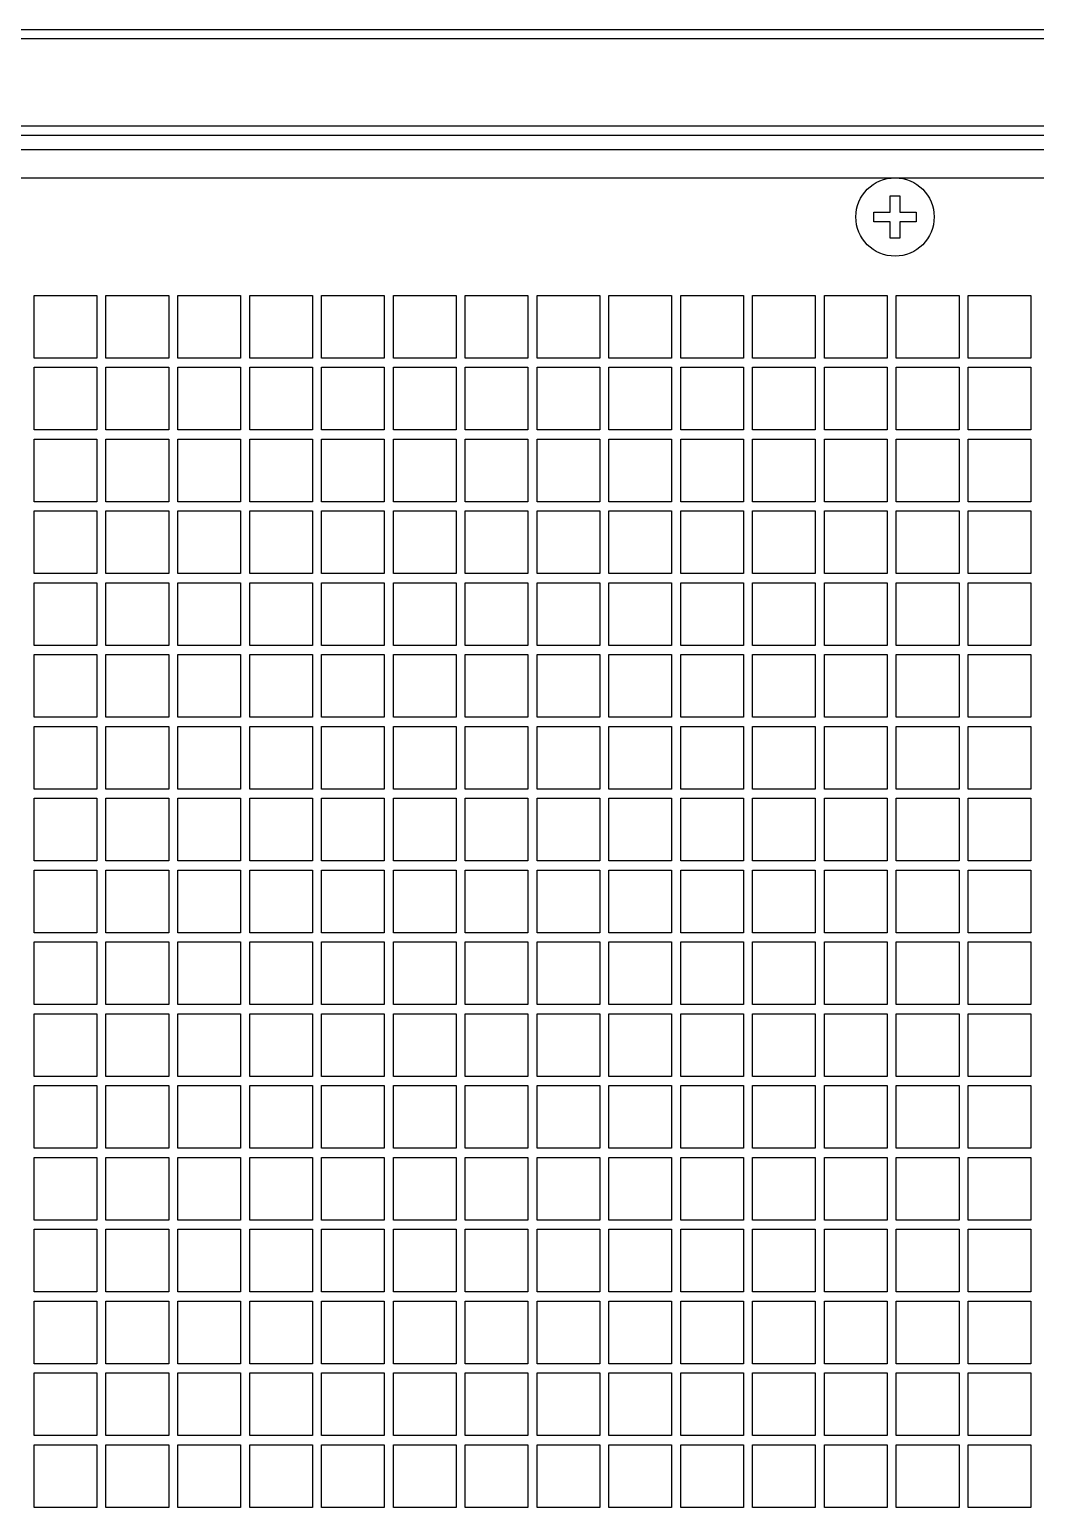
# Model space of a CAD drawing. Header units: millimetres. Extents: x 0 to 191, y 0 to 126.
# Drawn here: x 160.93 to 176.33, y 67.79 to 90.42 of the extents above; entities that cross this region are included whole.
import ezdxf

# ---------------------------------------------------------------- set-up
doc = ezdxf.new("R2010")
doc.units = ezdxf.units.MM
for name, color, linetype in [('2401-00460-M6-12PSTTHC_0', 7, 'Continuous'), ('4212-12590_0', 7, 'Continuous'), ('4212-12608_0', 7, 'Continuous'), ('4212-12662_0', 7, 'Continuous')]:
    doc.layers.add(name, color=color, linetype=linetype)

msp = doc.modelspace()

# ---------------------------------------------------------------- linework, layer by layer
at = {"layer": '2401-00460-M6-12PSTTHC_0', "color": 7, "linetype": 'Continuous'}
for p, q in [((174.105, 87.875), (174.255, 87.875)), ((174.105, 87.625), (174.105, 87.875)), ((174.255, 87.875), (174.255, 87.625)), ((173.855, 87.625), (174.105, 87.625)), ((173.855, 87.475), (173.855, 87.625)), ((174.255, 87.625), (174.505, 87.625)), ((174.505, 87.625), (174.505, 87.475)), ((174.105, 87.475), (173.855, 87.475)), ((174.105, 87.225), (174.105, 87.475)), ((174.505, 87.475), (174.255, 87.475)), ((174.255, 87.475), (174.255, 87.225)), ((174.255, 87.225), (174.105, 87.225))]:
    msp.add_line(p, q, dxfattribs=at)
msp.add_circle((174.18, 87.55), 0.6, dxfattribs=at)
at = {"layer": '4212-12590_0', "color": 7, "linetype": 'Continuous'}
msp.add_line((187.93, 88.58), (122.93, 88.58), dxfattribs=at)
at = {"layer": '4212-12608_0', "color": 7, "linetype": 'Continuous'}
for p, q in [((121.58, 88.15), (189.28, 88.15)), ((161, 86.35), (161.96, 86.35)), ((161, 85.39), (161, 86.35)), ((161.96, 86.35), (161.96, 85.39)), ((162.1, 86.35), (163.06, 86.35)), ((162.1, 85.39), (162.1, 86.35)), ((163.06, 86.35), (163.06, 85.39)), ((163.2, 86.35), (164.16, 86.35)), ((163.2, 85.39), (163.2, 86.35)), ((164.16, 86.35), (164.16, 85.39)), ((164.3, 86.35), (165.26, 86.35)), ((164.3, 85.39), (164.3, 86.35)), ((165.26, 86.35), (165.26, 85.39)), ((165.4, 86.35), (166.36, 86.35)), ((165.4, 85.39), (165.4, 86.35)), ((166.36, 86.35), (166.36, 85.39)), ((166.5, 86.35), (167.46, 86.35)), ((166.5, 85.39), (166.5, 86.35)), ((167.46, 86.35), (167.46, 85.39)), ((167.6, 86.35), (168.56, 86.35)), ((167.6, 85.39), (167.6, 86.35)), ((168.56, 86.35), (168.56, 85.39)), ((168.7, 86.35), (169.66, 86.35)), ((168.7, 85.39), (168.7, 86.35)), ((169.66, 86.35), (169.66, 85.39)), ((169.8, 86.35), (170.76, 86.35)), ((169.8, 85.39), (169.8, 86.35)), ((170.76, 86.35), (170.76, 85.39)), ((170.9, 86.35), (171.86, 86.35)), ((170.9, 85.39), (170.9, 86.35)), ((171.86, 86.35), (171.86, 85.39)), ((172, 86.35), (172.96, 86.35)), ((172, 85.39), (172, 86.35)), ((172.96, 86.35), (172.96, 85.39)), ((173.1, 86.35), (174.06, 86.35)), ((173.1, 85.39), (173.1, 86.35)), ((174.06, 86.35), (174.06, 85.39)), ((174.2, 86.35), (175.16, 86.35)), ((174.2, 85.39), (174.2, 86.35)), ((175.16, 86.35), (175.16, 85.39)), ((175.3, 86.35), (176.26, 86.35)), ((175.3, 85.39), (175.3, 86.35)), ((176.26, 86.35), (176.26, 85.39)), ((161.96, 85.39), (161, 85.39)), ((163.06, 85.39), (162.1, 85.39)), ((164.16, 85.39), (163.2, 85.39)), ((165.26, 85.39), (164.3, 85.39)), ((166.36, 85.39), (165.4, 85.39)), ((167.46, 85.39), (166.5, 85.39)), ((168.56, 85.39), (167.6, 85.39)), ((169.66, 85.39), (168.7, 85.39)), ((170.76, 85.39), (169.8, 85.39)), ((171.86, 85.39), (170.9, 85.39)), ((172.96, 85.39), (172, 85.39)), ((174.06, 85.39), (173.1, 85.39)), ((175.16, 85.39), (174.2, 85.39)), ((176.26, 85.39), (175.3, 85.39)), ((161, 85.25), (161.96, 85.25)), ((161, 84.29), (161, 85.25)), ((161.96, 85.25), (161.96, 84.29)), ((162.1, 85.25), (163.06, 85.25)), ((162.1, 84.29), (162.1, 85.25)), ((163.06, 85.25), (163.06, 84.29)), ((163.2, 85.25), (164.16, 85.25)), ((163.2, 84.29), (163.2, 85.25)), ((164.16, 85.25), (164.16, 84.29)), ((164.3, 85.25), (165.26, 85.25)), ((164.3, 84.29), (164.3, 85.25)), ((165.26, 85.25), (165.26, 84.29)), ((165.4, 85.25), (166.36, 85.25)), ((165.4, 84.29), (165.4, 85.25)), ((166.36, 85.25), (166.36, 84.29)), ((166.5, 85.25), (167.46, 85.25)), ((166.5, 84.29), (166.5, 85.25)), ((167.46, 85.25), (167.46, 84.29)), ((167.6, 85.25), (168.56, 85.25)), ((167.6, 84.29), (167.6, 85.25)), ((168.56, 85.25), (168.56, 84.29)), ((168.7, 85.25), (169.66, 85.25)), ((168.7, 84.29), (168.7, 85.25)), ((169.66, 85.25), (169.66, 84.29)), ((169.8, 85.25), (170.76, 85.25)), ((169.8, 84.29), (169.8, 85.25)), ((170.76, 85.25), (170.76, 84.29)), ((170.9, 85.25), (171.86, 85.25)), ((170.9, 84.29), (170.9, 85.25)), ((171.86, 85.25), (171.86, 84.29)), ((172, 85.25), (172.96, 85.25)), ((172, 84.29), (172, 85.25)), ((172.96, 85.25), (172.96, 84.29)), ((173.1, 85.25), (174.06, 85.25)), ((173.1, 84.29), (173.1, 85.25)), ((174.06, 85.25), (174.06, 84.29)), ((174.2, 85.25), (175.16, 85.25)), ((174.2, 84.29), (174.2, 85.25)), ((175.16, 85.25), (175.16, 84.29)), ((175.3, 85.25), (176.26, 85.25)), ((175.3, 84.29), (175.3, 85.25)), ((176.26, 85.25), (176.26, 84.29)), ((161.96, 84.29), (161, 84.29)), ((163.06, 84.29), (162.1, 84.29)), ((164.16, 84.29), (163.2, 84.29)), ((165.26, 84.29), (164.3, 84.29)), ((166.36, 84.29), (165.4, 84.29)), ((167.46, 84.29), (166.5, 84.29)), ((168.56, 84.29), (167.6, 84.29)), ((169.66, 84.29), (168.7, 84.29)), ((170.76, 84.29), (169.8, 84.29)), ((171.86, 84.29), (170.9, 84.29)), ((172.96, 84.29), (172, 84.29)), ((174.06, 84.29), (173.1, 84.29)), ((175.16, 84.29), (174.2, 84.29)), ((176.26, 84.29), (175.3, 84.29)), ((161, 84.15), (161.96, 84.15)), ((161, 83.19), (161, 84.15)), ((161.96, 84.15), (161.96, 83.19)), ((162.1, 84.15), (163.06, 84.15)), ((162.1, 83.19), (162.1, 84.15)), ((163.06, 84.15), (163.06, 83.19)), ((163.2, 84.15), (164.16, 84.15)), ((163.2, 83.19), (163.2, 84.15)), ((164.16, 84.15), (164.16, 83.19)), ((164.3, 84.15), (165.26, 84.15)), ((164.3, 83.19), (164.3, 84.15)), ((165.26, 84.15), (165.26, 83.19)), ((165.4, 84.15), (166.36, 84.15)), ((165.4, 83.19), (165.4, 84.15)), ((166.36, 84.15), (166.36, 83.19)), ((166.5, 84.15), (167.46, 84.15)), ((166.5, 83.19), (166.5, 84.15)), ((167.46, 84.15), (167.46, 83.19)), ((167.6, 84.15), (168.56, 84.15)), ((167.6, 83.19), (167.6, 84.15)), ((168.56, 84.15), (168.56, 83.19)), ((168.7, 84.15), (169.66, 84.15)), ((168.7, 83.19), (168.7, 84.15)), ((169.66, 84.15), (169.66, 83.19)), ((169.8, 84.15), (170.76, 84.15)), ((169.8, 83.19), (169.8, 84.15)), ((170.76, 84.15), (170.76, 83.19)), ((170.9, 84.15), (171.86, 84.15)), ((170.9, 83.19), (170.9, 84.15)), ((171.86, 84.15), (171.86, 83.19)), ((172, 84.15), (172.96, 84.15)), ((172, 83.19), (172, 84.15)), ((172.96, 84.15), (172.96, 83.19)), ((173.1, 84.15), (174.06, 84.15)), ((173.1, 83.19), (173.1, 84.15)), ((174.06, 84.15), (174.06, 83.19)), ((174.2, 84.15), (175.16, 84.15)), ((174.2, 83.19), (174.2, 84.15)), ((175.16, 84.15), (175.16, 83.19)), ((175.3, 84.15), (176.26, 84.15)), ((175.3, 83.19), (175.3, 84.15)), ((176.26, 84.15), (176.26, 83.19)), ((161.96, 83.19), (161, 83.19)), ((163.06, 83.19), (162.1, 83.19)), ((164.16, 83.19), (163.2, 83.19)), ((165.26, 83.19), (164.3, 83.19)), ((166.36, 83.19), (165.4, 83.19)), ((167.46, 83.19), (166.5, 83.19)), ((168.56, 83.19), (167.6, 83.19)), ((169.66, 83.19), (168.7, 83.19)), ((170.76, 83.19), (169.8, 83.19)), ((171.86, 83.19), (170.9, 83.19)), ((172.96, 83.19), (172, 83.19)), ((174.06, 83.19), (173.1, 83.19)), ((175.16, 83.19), (174.2, 83.19)), ((176.26, 83.19), (175.3, 83.19)), ((161, 83.05), (161.96, 83.05)), ((161, 82.09), (161, 83.05)), ((161.96, 83.05), (161.96, 82.09)), ((162.1, 83.05), (163.06, 83.05)), ((162.1, 82.09), (162.1, 83.05)), ((163.06, 83.05), (163.06, 82.09)), ((163.2, 83.05), (164.16, 83.05)), ((163.2, 82.09), (163.2, 83.05)), ((164.16, 83.05), (164.16, 82.09)), ((164.3, 83.05), (165.26, 83.05)), ((164.3, 82.09), (164.3, 83.05)), ((165.26, 83.05), (165.26, 82.09)), ((165.4, 83.05), (166.36, 83.05)), ((165.4, 82.09), (165.4, 83.05)), ((166.36, 83.05), (166.36, 82.09)), ((166.5, 83.05), (167.46, 83.05)), ((166.5, 82.09), (166.5, 83.05)), ((167.46, 83.05), (167.46, 82.09)), ((167.6, 83.05), (168.56, 83.05)), ((167.6, 82.09), (167.6, 83.05)), ((168.56, 83.05), (168.56, 82.09)), ((168.7, 83.05), (169.66, 83.05)), ((168.7, 82.09), (168.7, 83.05)), ((169.66, 83.05), (169.66, 82.09)), ((169.8, 83.05), (170.76, 83.05)), ((169.8, 82.09), (169.8, 83.05)), ((170.76, 83.05), (170.76, 82.09)), ((170.9, 83.05), (171.86, 83.05)), ((170.9, 82.09), (170.9, 83.05)), ((171.86, 83.05), (171.86, 82.09)), ((172, 83.05), (172.96, 83.05)), ((172, 82.09), (172, 83.05)), ((172.96, 83.05), (172.96, 82.09)), ((173.1, 83.05), (174.06, 83.05)), ((173.1, 82.09), (173.1, 83.05)), ((174.06, 83.05), (174.06, 82.09)), ((174.2, 83.05), (175.16, 83.05)), ((174.2, 82.09), (174.2, 83.05)), ((175.16, 83.05), (175.16, 82.09)), ((175.3, 83.05), (176.26, 83.05)), ((175.3, 82.09), (175.3, 83.05)), ((176.26, 83.05), (176.26, 82.09)), ((161.96, 82.09), (161, 82.09)), ((161, 81.95), (161.96, 81.95)), ((161, 80.99), (161, 81.95)), ((161.96, 81.95), (161.96, 80.99)), ((163.06, 82.09), (162.1, 82.09)), ((162.1, 81.95), (163.06, 81.95)), ((162.1, 80.99), (162.1, 81.95)), ((163.06, 81.95), (163.06, 80.99)), ((164.16, 82.09), (163.2, 82.09)), ((163.2, 81.95), (164.16, 81.95)), ((163.2, 80.99), (163.2, 81.95)), ((164.16, 81.95), (164.16, 80.99)), ((165.26, 82.09), (164.3, 82.09)), ((164.3, 81.95), (165.26, 81.95)), ((164.3, 80.99), (164.3, 81.95)), ((165.26, 81.95), (165.26, 80.99)), ((166.36, 82.09), (165.4, 82.09)), ((165.4, 81.95), (166.36, 81.95)), ((165.4, 80.99), (165.4, 81.95)), ((166.36, 81.95), (166.36, 80.99)), ((167.46, 82.09), (166.5, 82.09)), ((166.5, 81.95), (167.46, 81.95)), ((166.5, 80.99), (166.5, 81.95)), ((167.46, 81.95), (167.46, 80.99)), ((168.56, 82.09), (167.6, 82.09)), ((167.6, 81.95), (168.56, 81.95)), ((167.6, 80.99), (167.6, 81.95)), ((168.56, 81.95), (168.56, 80.99)), ((169.66, 82.09), (168.7, 82.09)), ((168.7, 81.95), (169.66, 81.95)), ((168.7, 80.99), (168.7, 81.95)), ((169.66, 81.95), (169.66, 80.99)), ((170.76, 82.09), (169.8, 82.09)), ((169.8, 81.95), (170.76, 81.95)), ((169.8, 80.99), (169.8, 81.95)), ((170.76, 81.95), (170.76, 80.99)), ((171.86, 82.09), (170.9, 82.09)), ((170.9, 81.95), (171.86, 81.95)), ((170.9, 80.99), (170.9, 81.95)), ((171.86, 81.95), (171.86, 80.99)), ((172.96, 82.09), (172, 82.09)), ((172, 81.95), (172.96, 81.95)), ((172, 80.99), (172, 81.95)), ((172.96, 81.95), (172.96, 80.99)), ((174.06, 82.09), (173.1, 82.09)), ((173.1, 81.95), (174.06, 81.95)), ((173.1, 80.99), (173.1, 81.95)), ((174.06, 81.95), (174.06, 80.99)), ((175.16, 82.09), (174.2, 82.09)), ((174.2, 81.95), (175.16, 81.95)), ((174.2, 80.99), (174.2, 81.95)), ((175.16, 81.95), (175.16, 80.99)), ((176.26, 82.09), (175.3, 82.09)), ((175.3, 81.95), (176.26, 81.95)), ((175.3, 80.99), (175.3, 81.95)), ((176.26, 81.95), (176.26, 80.99)), ((161.96, 80.99), (161, 80.99)), ((161, 80.85), (161.96, 80.85)), ((161, 79.89), (161, 80.85)), ((161.96, 80.85), (161.96, 79.89)), ((163.06, 80.99), (162.1, 80.99)), ((162.1, 80.85), (163.06, 80.85)), ((162.1, 79.89), (162.1, 80.85)), ((163.06, 80.85), (163.06, 79.89)), ((164.16, 80.99), (163.2, 80.99)), ((163.2, 80.85), (164.16, 80.85)), ((163.2, 79.89), (163.2, 80.85)), ((164.16, 80.85), (164.16, 79.89)), ((165.26, 80.99), (164.3, 80.99)), ((164.3, 80.85), (165.26, 80.85)), ((164.3, 79.89), (164.3, 80.85)), ((165.26, 80.85), (165.26, 79.89)), ((166.36, 80.99), (165.4, 80.99)), ((165.4, 80.85), (166.36, 80.85)), ((165.4, 79.89), (165.4, 80.85)), ((166.36, 80.85), (166.36, 79.89)), ((167.46, 80.99), (166.5, 80.99)), ((166.5, 80.85), (167.46, 80.85)), ((166.5, 79.89), (166.5, 80.85)), ((167.46, 80.85), (167.46, 79.89)), ((168.56, 80.99), (167.6, 80.99)), ((167.6, 80.85), (168.56, 80.85)), ((167.6, 79.89), (167.6, 80.85)), ((168.56, 80.85), (168.56, 79.89)), ((169.66, 80.99), (168.7, 80.99)), ((168.7, 80.85), (169.66, 80.85)), ((168.7, 79.89), (168.7, 80.85)), ((169.66, 80.85), (169.66, 79.89)), ((170.76, 80.99), (169.8, 80.99)), ((169.8, 80.85), (170.76, 80.85)), ((169.8, 79.89), (169.8, 80.85)), ((170.76, 80.85), (170.76, 79.89)), ((171.86, 80.99), (170.9, 80.99)), ((170.9, 80.85), (171.86, 80.85)), ((170.9, 79.89), (170.9, 80.85)), ((171.86, 80.85), (171.86, 79.89)), ((172.96, 80.99), (172, 80.99)), ((172, 80.85), (172.96, 80.85)), ((172, 79.89), (172, 80.85)), ((172.96, 80.85), (172.96, 79.89)), ((174.06, 80.99), (173.1, 80.99)), ((173.1, 80.85), (174.06, 80.85)), ((173.1, 79.89), (173.1, 80.85)), ((174.06, 80.85), (174.06, 79.89)), ((175.16, 80.99), (174.2, 80.99)), ((174.2, 80.85), (175.16, 80.85)), ((174.2, 79.89), (174.2, 80.85)), ((175.16, 80.85), (175.16, 79.89)), ((176.26, 80.99), (175.3, 80.99)), ((175.3, 80.85), (176.26, 80.85)), ((175.3, 79.89), (175.3, 80.85)), ((176.26, 80.85), (176.26, 79.89)), ((161.96, 79.89), (161, 79.89)), ((163.06, 79.89), (162.1, 79.89)), ((164.16, 79.89), (163.2, 79.89)), ((165.26, 79.89), (164.3, 79.89)), ((166.36, 79.89), (165.4, 79.89)), ((167.46, 79.89), (166.5, 79.89)), ((168.56, 79.89), (167.6, 79.89)), ((169.66, 79.89), (168.7, 79.89)), ((170.76, 79.89), (169.8, 79.89)), ((171.86, 79.89), (170.9, 79.89)), ((172.96, 79.89), (172, 79.89)), ((174.06, 79.89), (173.1, 79.89)), ((175.16, 79.89), (174.2, 79.89)), ((176.26, 79.89), (175.3, 79.89)), ((161, 79.75), (161.96, 79.75)), ((161, 78.79), (161, 79.75)), ((161.96, 79.75), (161.96, 78.79)), ((162.1, 79.75), (163.06, 79.75)), ((162.1, 78.79), (162.1, 79.75)), ((163.06, 79.75), (163.06, 78.79)), ((163.2, 79.75), (164.16, 79.75)), ((163.2, 78.79), (163.2, 79.75)), ((164.16, 79.75), (164.16, 78.79)), ((164.3, 79.75), (165.26, 79.75)), ((164.3, 78.79), (164.3, 79.75)), ((165.26, 79.75), (165.26, 78.79)), ((165.4, 79.75), (166.36, 79.75)), ((165.4, 78.79), (165.4, 79.75)), ((166.36, 79.75), (166.36, 78.79)), ((166.5, 79.75), (167.46, 79.75)), ((166.5, 78.79), (166.5, 79.75)), ((167.46, 79.75), (167.46, 78.79)), ((167.6, 79.75), (168.56, 79.75)), ((167.6, 78.79), (167.6, 79.75)), ((168.56, 79.75), (168.56, 78.79)), ((168.7, 79.75), (169.66, 79.75)), ((168.7, 78.79), (168.7, 79.75)), ((169.66, 79.75), (169.66, 78.79)), ((169.8, 79.75), (170.76, 79.75)), ((169.8, 78.79), (169.8, 79.75)), ((170.76, 79.75), (170.76, 78.79)), ((170.9, 79.75), (171.86, 79.75)), ((170.9, 78.79), (170.9, 79.75)), ((171.86, 79.75), (171.86, 78.79)), ((172, 79.75), (172.96, 79.75)), ((172, 78.79), (172, 79.75)), ((172.96, 79.75), (172.96, 78.79)), ((173.1, 79.75), (174.06, 79.75)), ((173.1, 78.79), (173.1, 79.75)), ((174.06, 79.75), (174.06, 78.79)), ((174.2, 79.75), (175.16, 79.75)), ((174.2, 78.79), (174.2, 79.75)), ((175.16, 79.75), (175.16, 78.79)), ((175.3, 79.75), (176.26, 79.75)), ((175.3, 78.79), (175.3, 79.75)), ((176.26, 79.75), (176.26, 78.79)), ((161.96, 78.79), (161, 78.79)), ((163.06, 78.79), (162.1, 78.79)), ((164.16, 78.79), (163.2, 78.79)), ((165.26, 78.79), (164.3, 78.79)), ((166.36, 78.79), (165.4, 78.79)), ((167.46, 78.79), (166.5, 78.79)), ((168.56, 78.79), (167.6, 78.79)), ((169.66, 78.79), (168.7, 78.79)), ((170.76, 78.79), (169.8, 78.79)), ((171.86, 78.79), (170.9, 78.79)), ((172.96, 78.79), (172, 78.79)), ((174.06, 78.79), (173.1, 78.79)), ((175.16, 78.79), (174.2, 78.79)), ((176.26, 78.79), (175.3, 78.79)), ((161, 78.65), (161.96, 78.65)), ((161, 77.69), (161, 78.65)), ((161.96, 78.65), (161.96, 77.69)), ((162.1, 78.65), (163.06, 78.65)), ((162.1, 77.69), (162.1, 78.65)), ((163.06, 78.65), (163.06, 77.69)), ((163.2, 78.65), (164.16, 78.65)), ((163.2, 77.69), (163.2, 78.65)), ((164.16, 78.65), (164.16, 77.69)), ((164.3, 78.65), (165.26, 78.65)), ((164.3, 77.69), (164.3, 78.65)), ((165.26, 78.65), (165.26, 77.69)), ((165.4, 78.65), (166.36, 78.65)), ((165.4, 77.69), (165.4, 78.65)), ((166.36, 78.65), (166.36, 77.69)), ((166.5, 78.65), (167.46, 78.65)), ((166.5, 77.69), (166.5, 78.65)), ((167.46, 78.65), (167.46, 77.69)), ((167.6, 78.65), (168.56, 78.65)), ((167.6, 77.69), (167.6, 78.65)), ((168.56, 78.65), (168.56, 77.69)), ((168.7, 78.65), (169.66, 78.65)), ((168.7, 77.69), (168.7, 78.65)), ((169.66, 78.65), (169.66, 77.69)), ((169.8, 78.65), (170.76, 78.65)), ((169.8, 77.69), (169.8, 78.65)), ((170.76, 78.65), (170.76, 77.69)), ((170.9, 78.65), (171.86, 78.65)), ((170.9, 77.69), (170.9, 78.65)), ((171.86, 78.65), (171.86, 77.69)), ((172, 78.65), (172.96, 78.65)), ((172, 77.69), (172, 78.65)), ((172.96, 78.65), (172.96, 77.69)), ((173.1, 78.65), (174.06, 78.65)), ((173.1, 77.69), (173.1, 78.65)), ((174.06, 78.65), (174.06, 77.69)), ((174.2, 78.65), (175.16, 78.65)), ((174.2, 77.69), (174.2, 78.65)), ((175.16, 78.65), (175.16, 77.69)), ((175.3, 78.65), (176.26, 78.65)), ((175.3, 77.69), (175.3, 78.65)), ((176.26, 78.65), (176.26, 77.69)), ((161.96, 77.69), (161, 77.69)), ((163.06, 77.69), (162.1, 77.69)), ((164.16, 77.69), (163.2, 77.69)), ((165.26, 77.69), (164.3, 77.69)), ((166.36, 77.69), (165.4, 77.69)), ((167.46, 77.69), (166.5, 77.69)), ((168.56, 77.69), (167.6, 77.69)), ((169.66, 77.69), (168.7, 77.69)), ((170.76, 77.69), (169.8, 77.69)), ((171.86, 77.69), (170.9, 77.69)), ((172.96, 77.69), (172, 77.69)), ((174.06, 77.69), (173.1, 77.69)), ((175.16, 77.69), (174.2, 77.69)), ((176.26, 77.69), (175.3, 77.69)), ((161, 77.55), (161.96, 77.55)), ((161, 76.59), (161, 77.55)), ((161.96, 77.55), (161.96, 76.59)), ((162.1, 77.55), (163.06, 77.55)), ((162.1, 76.59), (162.1, 77.55)), ((163.06, 77.55), (163.06, 76.59)), ((163.2, 77.55), (164.16, 77.55)), ((163.2, 76.59), (163.2, 77.55)), ((164.16, 77.55), (164.16, 76.59)), ((164.3, 77.55), (165.26, 77.55)), ((164.3, 76.59), (164.3, 77.55)), ((165.26, 77.55), (165.26, 76.59)), ((165.4, 77.55), (166.36, 77.55)), ((165.4, 76.59), (165.4, 77.55)), ((166.36, 77.55), (166.36, 76.59)), ((166.5, 77.55), (167.46, 77.55)), ((166.5, 76.59), (166.5, 77.55)), ((167.46, 77.55), (167.46, 76.59)), ((167.6, 77.55), (168.56, 77.55)), ((167.6, 76.59), (167.6, 77.55)), ((168.56, 77.55), (168.56, 76.59)), ((168.7, 77.55), (169.66, 77.55)), ((168.7, 76.59), (168.7, 77.55)), ((169.66, 77.55), (169.66, 76.59)), ((169.8, 77.55), (170.76, 77.55)), ((169.8, 76.59), (169.8, 77.55)), ((170.76, 77.55), (170.76, 76.59)), ((170.9, 77.55), (171.86, 77.55)), ((170.9, 76.59), (170.9, 77.55)), ((171.86, 77.55), (171.86, 76.59)), ((172, 77.55), (172.96, 77.55)), ((172, 76.59), (172, 77.55)), ((172.96, 77.55), (172.96, 76.59)), ((173.1, 77.55), (174.06, 77.55)), ((173.1, 76.59), (173.1, 77.55)), ((174.06, 77.55), (174.06, 76.59)), ((174.2, 77.55), (175.16, 77.55)), ((174.2, 76.59), (174.2, 77.55)), ((175.16, 77.55), (175.16, 76.59)), ((175.3, 77.55), (176.26, 77.55)), ((175.3, 76.59), (175.3, 77.55)), ((176.26, 77.55), (176.26, 76.59)), ((161.96, 76.59), (161, 76.59)), ((163.06, 76.59), (162.1, 76.59)), ((164.16, 76.59), (163.2, 76.59)), ((165.26, 76.59), (164.3, 76.59)), ((166.36, 76.59), (165.4, 76.59)), ((167.46, 76.59), (166.5, 76.59)), ((168.56, 76.59), (167.6, 76.59)), ((169.66, 76.59), (168.7, 76.59)), ((170.76, 76.59), (169.8, 76.59)), ((171.86, 76.59), (170.9, 76.59)), ((172.96, 76.59), (172, 76.59)), ((174.06, 76.59), (173.1, 76.59)), ((175.16, 76.59), (174.2, 76.59)), ((176.26, 76.59), (175.3, 76.59)), ((161, 76.45), (161.96, 76.45)), ((161, 75.49), (161, 76.45)), ((161.96, 76.45), (161.96, 75.49)), ((162.1, 76.45), (163.06, 76.45)), ((162.1, 75.49), (162.1, 76.45)), ((163.06, 76.45), (163.06, 75.49)), ((163.2, 76.45), (164.16, 76.45)), ((163.2, 75.49), (163.2, 76.45)), ((164.16, 76.45), (164.16, 75.49)), ((164.3, 76.45), (165.26, 76.45)), ((164.3, 75.49), (164.3, 76.45)), ((165.26, 76.45), (165.26, 75.49)), ((165.4, 76.45), (166.36, 76.45)), ((165.4, 75.49), (165.4, 76.45)), ((166.36, 76.45), (166.36, 75.49)), ((166.5, 76.45), (167.46, 76.45)), ((166.5, 75.49), (166.5, 76.45)), ((167.46, 76.45), (167.46, 75.49)), ((167.6, 76.45), (168.56, 76.45)), ((167.6, 75.49), (167.6, 76.45)), ((168.56, 76.45), (168.56, 75.49)), ((168.7, 76.45), (169.66, 76.45)), ((168.7, 75.49), (168.7, 76.45)), ((169.66, 76.45), (169.66, 75.49)), ((169.8, 76.45), (170.76, 76.45)), ((169.8, 75.49), (169.8, 76.45)), ((170.76, 76.45), (170.76, 75.49)), ((170.9, 76.45), (171.86, 76.45)), ((170.9, 75.49), (170.9, 76.45)), ((171.86, 76.45), (171.86, 75.49)), ((172, 76.45), (172.96, 76.45)), ((172, 75.49), (172, 76.45)), ((172.96, 76.45), (172.96, 75.49)), ((173.1, 76.45), (174.06, 76.45)), ((173.1, 75.49), (173.1, 76.45)), ((174.06, 76.45), (174.06, 75.49)), ((174.2, 76.45), (175.16, 76.45)), ((174.2, 75.49), (174.2, 76.45)), ((175.16, 76.45), (175.16, 75.49)), ((175.3, 76.45), (176.26, 76.45)), ((175.3, 75.49), (175.3, 76.45)), ((176.26, 76.45), (176.26, 75.49)), ((161.96, 75.49), (161, 75.49)), ((163.06, 75.49), (162.1, 75.49)), ((164.16, 75.49), (163.2, 75.49)), ((165.26, 75.49), (164.3, 75.49)), ((166.36, 75.49), (165.4, 75.49)), ((167.46, 75.49), (166.5, 75.49)), ((168.56, 75.49), (167.6, 75.49)), ((169.66, 75.49), (168.7, 75.49)), ((170.76, 75.49), (169.8, 75.49)), ((171.86, 75.49), (170.9, 75.49)), ((172.96, 75.49), (172, 75.49)), ((174.06, 75.49), (173.1, 75.49)), ((175.16, 75.49), (174.2, 75.49)), ((176.26, 75.49), (175.3, 75.49)), ((161, 75.35), (161.96, 75.35)), ((161, 74.39), (161, 75.35)), ((161.96, 75.35), (161.96, 74.39)), ((162.1, 75.35), (163.06, 75.35)), ((162.1, 74.39), (162.1, 75.35)), ((163.06, 75.35), (163.06, 74.39)), ((163.2, 75.35), (164.16, 75.35)), ((163.2, 74.39), (163.2, 75.35)), ((164.16, 75.35), (164.16, 74.39)), ((164.3, 75.35), (165.26, 75.35)), ((164.3, 74.39), (164.3, 75.35)), ((165.26, 75.35), (165.26, 74.39)), ((165.4, 75.35), (166.36, 75.35)), ((165.4, 74.39), (165.4, 75.35)), ((166.36, 75.35), (166.36, 74.39)), ((166.5, 75.35), (167.46, 75.35)), ((166.5, 74.39), (166.5, 75.35)), ((167.46, 75.35), (167.46, 74.39)), ((167.6, 75.35), (168.56, 75.35)), ((167.6, 74.39), (167.6, 75.35)), ((168.56, 75.35), (168.56, 74.39)), ((168.7, 75.35), (169.66, 75.35)), ((168.7, 74.39), (168.7, 75.35)), ((169.66, 75.35), (169.66, 74.39)), ((169.8, 75.35), (170.76, 75.35)), ((169.8, 74.39), (169.8, 75.35)), ((170.76, 75.35), (170.76, 74.39)), ((170.9, 75.35), (171.86, 75.35)), ((170.9, 74.39), (170.9, 75.35)), ((171.86, 75.35), (171.86, 74.39)), ((172, 75.35), (172.96, 75.35)), ((172, 74.39), (172, 75.35)), ((172.96, 75.35), (172.96, 74.39)), ((173.1, 75.35), (174.06, 75.35)), ((173.1, 74.39), (173.1, 75.35)), ((174.06, 75.35), (174.06, 74.39)), ((174.2, 75.35), (175.16, 75.35)), ((174.2, 74.39), (174.2, 75.35)), ((175.16, 75.35), (175.16, 74.39)), ((175.3, 75.35), (176.26, 75.35)), ((175.3, 74.39), (175.3, 75.35)), ((176.26, 75.35), (176.26, 74.39)), ((161.96, 74.39), (161, 74.39)), ((161, 74.25), (161.96, 74.25)), ((161, 73.29), (161, 74.25)), ((161.96, 74.25), (161.96, 73.29)), ((163.06, 74.39), (162.1, 74.39)), ((162.1, 74.25), (163.06, 74.25)), ((162.1, 73.29), (162.1, 74.25)), ((163.06, 74.25), (163.06, 73.29)), ((164.16, 74.39), (163.2, 74.39)), ((163.2, 74.25), (164.16, 74.25)), ((163.2, 73.29), (163.2, 74.25)), ((164.16, 74.25), (164.16, 73.29)), ((165.26, 74.39), (164.3, 74.39)), ((164.3, 74.25), (165.26, 74.25)), ((164.3, 73.29), (164.3, 74.25)), ((165.26, 74.25), (165.26, 73.29)), ((166.36, 74.39), (165.4, 74.39)), ((165.4, 74.25), (166.36, 74.25)), ((165.4, 73.29), (165.4, 74.25)), ((166.36, 74.25), (166.36, 73.29)), ((167.46, 74.39), (166.5, 74.39)), ((166.5, 74.25), (167.46, 74.25)), ((166.5, 73.29), (166.5, 74.25)), ((167.46, 74.25), (167.46, 73.29)), ((168.56, 74.39), (167.6, 74.39)), ((167.6, 74.25), (168.56, 74.25)), ((167.6, 73.29), (167.6, 74.25)), ((168.56, 74.25), (168.56, 73.29)), ((169.66, 74.39), (168.7, 74.39)), ((168.7, 74.25), (169.66, 74.25)), ((168.7, 73.29), (168.7, 74.25)), ((169.66, 74.25), (169.66, 73.29)), ((170.76, 74.39), (169.8, 74.39)), ((169.8, 74.25), (170.76, 74.25)), ((169.8, 73.29), (169.8, 74.25)), ((170.76, 74.25), (170.76, 73.29)), ((171.86, 74.39), (170.9, 74.39)), ((170.9, 74.25), (171.86, 74.25)), ((170.9, 73.29), (170.9, 74.25)), ((171.86, 74.25), (171.86, 73.29)), ((172.96, 74.39), (172, 74.39)), ((172, 74.25), (172.96, 74.25)), ((172, 73.29), (172, 74.25)), ((172.96, 74.25), (172.96, 73.29)), ((174.06, 74.39), (173.1, 74.39)), ((173.1, 74.25), (174.06, 74.25)), ((173.1, 73.29), (173.1, 74.25)), ((174.06, 74.25), (174.06, 73.29)), ((175.16, 74.39), (174.2, 74.39)), ((174.2, 74.25), (175.16, 74.25)), ((174.2, 73.29), (174.2, 74.25)), ((175.16, 74.25), (175.16, 73.29)), ((176.26, 74.39), (175.3, 74.39)), ((175.3, 74.25), (176.26, 74.25)), ((175.3, 73.29), (175.3, 74.25)), ((176.26, 74.25), (176.26, 73.29)), ((161.96, 73.29), (161, 73.29)), ((161, 73.15), (161.96, 73.15)), ((161, 72.19), (161, 73.15)), ((161.96, 73.15), (161.96, 72.19)), ((163.06, 73.29), (162.1, 73.29)), ((162.1, 73.15), (163.06, 73.15)), ((162.1, 72.19), (162.1, 73.15)), ((163.06, 73.15), (163.06, 72.19)), ((164.16, 73.29), (163.2, 73.29)), ((163.2, 73.15), (164.16, 73.15)), ((163.2, 72.19), (163.2, 73.15)), ((164.16, 73.15), (164.16, 72.19)), ((165.26, 73.29), (164.3, 73.29)), ((164.3, 73.15), (165.26, 73.15)), ((164.3, 72.19), (164.3, 73.15)), ((165.26, 73.15), (165.26, 72.19)), ((166.36, 73.29), (165.4, 73.29)), ((165.4, 73.15), (166.36, 73.15)), ((165.4, 72.19), (165.4, 73.15)), ((166.36, 73.15), (166.36, 72.19)), ((167.46, 73.29), (166.5, 73.29)), ((166.5, 73.15), (167.46, 73.15)), ((166.5, 72.19), (166.5, 73.15)), ((167.46, 73.15), (167.46, 72.19)), ((168.56, 73.29), (167.6, 73.29)), ((167.6, 73.15), (168.56, 73.15)), ((167.6, 72.19), (167.6, 73.15)), ((168.56, 73.15), (168.56, 72.19)), ((169.66, 73.29), (168.7, 73.29)), ((168.7, 73.15), (169.66, 73.15)), ((168.7, 72.19), (168.7, 73.15)), ((169.66, 73.15), (169.66, 72.19)), ((170.76, 73.29), (169.8, 73.29)), ((169.8, 73.15), (170.76, 73.15)), ((169.8, 72.19), (169.8, 73.15)), ((170.76, 73.15), (170.76, 72.19)), ((171.86, 73.29), (170.9, 73.29)), ((170.9, 73.15), (171.86, 73.15)), ((170.9, 72.19), (170.9, 73.15)), ((171.86, 73.15), (171.86, 72.19)), ((172.96, 73.29), (172, 73.29)), ((172, 73.15), (172.96, 73.15)), ((172, 72.19), (172, 73.15)), ((172.96, 73.15), (172.96, 72.19)), ((174.06, 73.29), (173.1, 73.29)), ((173.1, 73.15), (174.06, 73.15)), ((173.1, 72.19), (173.1, 73.15)), ((174.06, 73.15), (174.06, 72.19)), ((175.16, 73.29), (174.2, 73.29)), ((174.2, 73.15), (175.16, 73.15)), ((174.2, 72.19), (174.2, 73.15)), ((175.16, 73.15), (175.16, 72.19)), ((176.26, 73.29), (175.3, 73.29)), ((175.3, 73.15), (176.26, 73.15)), ((175.3, 72.19), (175.3, 73.15)), ((176.26, 73.15), (176.26, 72.19)), ((161.96, 72.19), (161, 72.19)), ((163.06, 72.19), (162.1, 72.19)), ((164.16, 72.19), (163.2, 72.19)), ((165.26, 72.19), (164.3, 72.19)), ((166.36, 72.19), (165.4, 72.19)), ((167.46, 72.19), (166.5, 72.19)), ((168.56, 72.19), (167.6, 72.19)), ((169.66, 72.19), (168.7, 72.19)), ((170.76, 72.19), (169.8, 72.19)), ((171.86, 72.19), (170.9, 72.19)), ((172.96, 72.19), (172, 72.19)), ((174.06, 72.19), (173.1, 72.19)), ((175.16, 72.19), (174.2, 72.19)), ((176.26, 72.19), (175.3, 72.19)), ((161, 72.05), (161.96, 72.05)), ((161, 71.09), (161, 72.05)), ((161.96, 72.05), (161.96, 71.09)), ((162.1, 72.05), (163.06, 72.05)), ((162.1, 71.09), (162.1, 72.05)), ((163.06, 72.05), (163.06, 71.09)), ((163.2, 72.05), (164.16, 72.05)), ((163.2, 71.09), (163.2, 72.05)), ((164.16, 72.05), (164.16, 71.09)), ((164.3, 72.05), (165.26, 72.05)), ((164.3, 71.09), (164.3, 72.05)), ((165.26, 72.05), (165.26, 71.09)), ((165.4, 72.05), (166.36, 72.05)), ((165.4, 71.09), (165.4, 72.05)), ((166.36, 72.05), (166.36, 71.09)), ((166.5, 72.05), (167.46, 72.05)), ((166.5, 71.09), (166.5, 72.05)), ((167.46, 72.05), (167.46, 71.09)), ((167.6, 72.05), (168.56, 72.05)), ((167.6, 71.09), (167.6, 72.05)), ((168.56, 72.05), (168.56, 71.09)), ((168.7, 72.05), (169.66, 72.05)), ((168.7, 71.09), (168.7, 72.05)), ((169.66, 72.05), (169.66, 71.09)), ((169.8, 72.05), (170.76, 72.05)), ((169.8, 71.09), (169.8, 72.05)), ((170.76, 72.05), (170.76, 71.09)), ((170.9, 72.05), (171.86, 72.05)), ((170.9, 71.09), (170.9, 72.05)), ((171.86, 72.05), (171.86, 71.09)), ((172, 72.05), (172.96, 72.05)), ((172, 71.09), (172, 72.05)), ((172.96, 72.05), (172.96, 71.09)), ((173.1, 72.05), (174.06, 72.05)), ((173.1, 71.09), (173.1, 72.05)), ((174.06, 72.05), (174.06, 71.09)), ((174.2, 72.05), (175.16, 72.05)), ((174.2, 71.09), (174.2, 72.05)), ((175.16, 72.05), (175.16, 71.09)), ((175.3, 72.05), (176.26, 72.05)), ((175.3, 71.09), (175.3, 72.05)), ((176.26, 72.05), (176.26, 71.09)), ((161.96, 71.09), (161, 71.09)), ((163.06, 71.09), (162.1, 71.09)), ((164.16, 71.09), (163.2, 71.09)), ((165.26, 71.09), (164.3, 71.09)), ((166.36, 71.09), (165.4, 71.09)), ((167.46, 71.09), (166.5, 71.09)), ((168.56, 71.09), (167.6, 71.09)), ((169.66, 71.09), (168.7, 71.09)), ((170.76, 71.09), (169.8, 71.09)), ((171.86, 71.09), (170.9, 71.09)), ((172.96, 71.09), (172, 71.09)), ((174.06, 71.09), (173.1, 71.09)), ((175.16, 71.09), (174.2, 71.09)), ((176.26, 71.09), (175.3, 71.09)), ((161, 70.95), (161.96, 70.95)), ((161, 69.99), (161, 70.95)), ((161.96, 70.95), (161.96, 69.99)), ((162.1, 70.95), (163.06, 70.95)), ((162.1, 69.99), (162.1, 70.95)), ((163.06, 70.95), (163.06, 69.99)), ((163.2, 70.95), (164.16, 70.95)), ((163.2, 69.99), (163.2, 70.95)), ((164.16, 70.95), (164.16, 69.99)), ((164.3, 70.95), (165.26, 70.95)), ((164.3, 69.99), (164.3, 70.95)), ((165.26, 70.95), (165.26, 69.99)), ((165.4, 70.95), (166.36, 70.95)), ((165.4, 69.99), (165.4, 70.95)), ((166.36, 70.95), (166.36, 69.99)), ((166.5, 70.95), (167.46, 70.95)), ((166.5, 69.99), (166.5, 70.95)), ((167.46, 70.95), (167.46, 69.99)), ((167.6, 70.95), (168.56, 70.95)), ((167.6, 69.99), (167.6, 70.95)), ((168.56, 70.95), (168.56, 69.99)), ((168.7, 70.95), (169.66, 70.95)), ((168.7, 69.99), (168.7, 70.95)), ((169.66, 70.95), (169.66, 69.99)), ((169.8, 70.95), (170.76, 70.95)), ((169.8, 69.99), (169.8, 70.95)), ((170.76, 70.95), (170.76, 69.99)), ((170.9, 70.95), (171.86, 70.95)), ((170.9, 69.99), (170.9, 70.95)), ((171.86, 70.95), (171.86, 69.99)), ((172, 70.95), (172.96, 70.95)), ((172, 69.99), (172, 70.95)), ((172.96, 70.95), (172.96, 69.99)), ((173.1, 70.95), (174.06, 70.95)), ((173.1, 69.99), (173.1, 70.95)), ((174.06, 70.95), (174.06, 69.99)), ((174.2, 70.95), (175.16, 70.95)), ((174.2, 69.99), (174.2, 70.95)), ((175.16, 70.95), (175.16, 69.99)), ((175.3, 70.95), (176.26, 70.95)), ((175.3, 69.99), (175.3, 70.95)), ((176.26, 70.95), (176.26, 69.99)), ((161.96, 69.99), (161, 69.99)), ((163.06, 69.99), (162.1, 69.99)), ((164.16, 69.99), (163.2, 69.99)), ((165.26, 69.99), (164.3, 69.99)), ((166.36, 69.99), (165.4, 69.99)), ((167.46, 69.99), (166.5, 69.99)), ((168.56, 69.99), (167.6, 69.99)), ((169.66, 69.99), (168.7, 69.99)), ((170.76, 69.99), (169.8, 69.99)), ((171.86, 69.99), (170.9, 69.99)), ((172.96, 69.99), (172, 69.99)), ((174.06, 69.99), (173.1, 69.99)), ((175.16, 69.99), (174.2, 69.99)), ((176.26, 69.99), (175.3, 69.99)), ((161, 69.85), (161.96, 69.85)), ((161, 68.89), (161, 69.85)), ((161.96, 69.85), (161.96, 68.89)), ((162.1, 69.85), (163.06, 69.85)), ((162.1, 68.89), (162.1, 69.85)), ((163.06, 69.85), (163.06, 68.89)), ((163.2, 69.85), (164.16, 69.85)), ((163.2, 68.89), (163.2, 69.85)), ((164.16, 69.85), (164.16, 68.89)), ((164.3, 69.85), (165.26, 69.85)), ((164.3, 68.89), (164.3, 69.85)), ((165.26, 69.85), (165.26, 68.89)), ((165.4, 69.85), (166.36, 69.85)), ((165.4, 68.89), (165.4, 69.85)), ((166.36, 69.85), (166.36, 68.89)), ((166.5, 69.85), (167.46, 69.85)), ((166.5, 68.89), (166.5, 69.85)), ((167.46, 69.85), (167.46, 68.89)), ((167.6, 69.85), (168.56, 69.85)), ((167.6, 68.89), (167.6, 69.85)), ((168.56, 69.85), (168.56, 68.89)), ((168.7, 69.85), (169.66, 69.85)), ((168.7, 68.89), (168.7, 69.85)), ((169.66, 69.85), (169.66, 68.89)), ((169.8, 69.85), (170.76, 69.85)), ((169.8, 68.89), (169.8, 69.85)), ((170.76, 69.85), (170.76, 68.89)), ((170.9, 69.85), (171.86, 69.85)), ((170.9, 68.89), (170.9, 69.85)), ((171.86, 69.85), (171.86, 68.89)), ((172, 69.85), (172.96, 69.85)), ((172, 68.89), (172, 69.85)), ((172.96, 69.85), (172.96, 68.89)), ((173.1, 69.85), (174.06, 69.85)), ((173.1, 68.89), (173.1, 69.85)), ((174.06, 69.85), (174.06, 68.89)), ((174.2, 69.85), (175.16, 69.85)), ((174.2, 68.89), (174.2, 69.85)), ((175.16, 69.85), (175.16, 68.89)), ((175.3, 69.85), (176.26, 69.85)), ((175.3, 68.89), (175.3, 69.85)), ((176.26, 69.85), (176.26, 68.89)), ((161.96, 68.89), (161, 68.89)), ((163.06, 68.89), (162.1, 68.89)), ((164.16, 68.89), (163.2, 68.89)), ((165.26, 68.89), (164.3, 68.89)), ((166.36, 68.89), (165.4, 68.89)), ((167.46, 68.89), (166.5, 68.89)), ((168.56, 68.89), (167.6, 68.89)), ((169.66, 68.89), (168.7, 68.89)), ((170.76, 68.89), (169.8, 68.89)), ((171.86, 68.89), (170.9, 68.89)), ((172.96, 68.89), (172, 68.89)), ((174.06, 68.89), (173.1, 68.89)), ((175.16, 68.89), (174.2, 68.89)), ((176.26, 68.89), (175.3, 68.89)), ((161, 68.75), (161.96, 68.75)), ((161, 67.79), (161, 68.75)), ((161.96, 68.75), (161.96, 67.79)), ((162.1, 68.75), (163.06, 68.75)), ((162.1, 67.79), (162.1, 68.75)), ((163.06, 68.75), (163.06, 67.79)), ((163.2, 68.75), (164.16, 68.75)), ((163.2, 67.79), (163.2, 68.75)), ((164.16, 68.75), (164.16, 67.79)), ((164.3, 68.75), (165.26, 68.75)), ((164.3, 67.79), (164.3, 68.75)), ((165.26, 68.75), (165.26, 67.79)), ((165.4, 68.75), (166.36, 68.75)), ((165.4, 67.79), (165.4, 68.75)), ((166.36, 68.75), (166.36, 67.79)), ((166.5, 68.75), (167.46, 68.75)), ((166.5, 67.79), (166.5, 68.75)), ((167.46, 68.75), (167.46, 67.79)), ((167.6, 68.75), (168.56, 68.75)), ((167.6, 67.79), (167.6, 68.75)), ((168.56, 68.75), (168.56, 67.79)), ((168.7, 68.75), (169.66, 68.75)), ((168.7, 67.79), (168.7, 68.75)), ((169.66, 68.75), (169.66, 67.79)), ((169.8, 68.75), (170.76, 68.75)), ((169.8, 67.79), (169.8, 68.75)), ((170.76, 68.75), (170.76, 67.79)), ((170.9, 68.75), (171.86, 68.75)), ((170.9, 67.79), (170.9, 68.75)), ((171.86, 68.75), (171.86, 67.79)), ((172, 68.75), (172.96, 68.75)), ((172, 67.79), (172, 68.75)), ((172.96, 68.75), (172.96, 67.79)), ((173.1, 68.75), (174.06, 68.75)), ((173.1, 67.79), (173.1, 68.75)), ((174.06, 68.75), (174.06, 67.79)), ((174.2, 68.75), (175.16, 68.75)), ((174.2, 67.79), (174.2, 68.75)), ((175.16, 68.75), (175.16, 67.79)), ((175.3, 68.75), (176.26, 68.75)), ((175.3, 67.79), (175.3, 68.75)), ((176.26, 68.75), (176.26, 67.79)), ((161.96, 67.79), (161, 67.79)), ((163.06, 67.79), (162.1, 67.79)), ((164.16, 67.79), (163.2, 67.79)), ((165.26, 67.79), (164.3, 67.79)), ((166.36, 67.79), (165.4, 67.79)), ((167.46, 67.79), (166.5, 67.79)), ((168.56, 67.79), (167.6, 67.79)), ((169.66, 67.79), (168.7, 67.79)), ((170.76, 67.79), (169.8, 67.79)), ((171.86, 67.79), (170.9, 67.79)), ((172.96, 67.79), (172, 67.79)), ((174.06, 67.79), (173.1, 67.79)), ((175.16, 67.79), (174.2, 67.79)), ((176.26, 67.79), (175.3, 67.79))]:
    msp.add_line(p, q, dxfattribs=at)
at = {"layer": '4212-12662_0', "color": 7, "linetype": 'Continuous'}
for p, q in [((120.64, 90.42), (190.51, 90.42)), ((190.5, 90.28), (120.65, 90.28)), ((188.5, 88.94), (122.65, 88.94)), ((188.15, 88.8), (122.71, 88.8))]:
    msp.add_line(p, q, dxfattribs=at)

doc.saveas('drawing.dxf')
